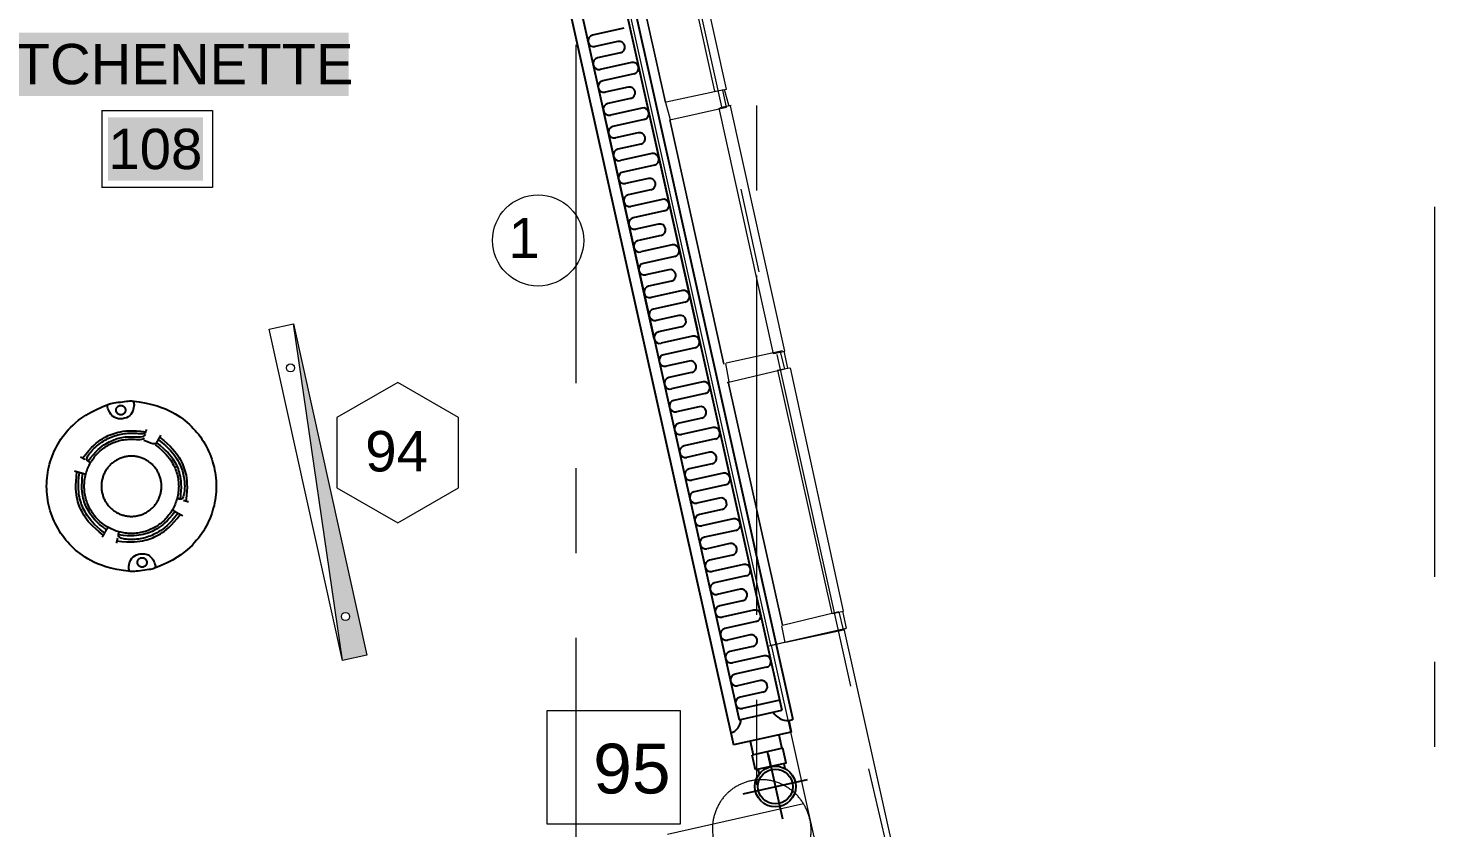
# Model space of a CAD drawing. Header units: inches. Extents: x 0.9 to 36.3, y 0.7 to 23.3.
# Drawn here: x 27.751 to 29.822, y 12.918 to 14.096 of the extents above; entities that cross this region are included whole.
import ezdxf

# ---------------------------------------------------------------- set-up
doc = ezdxf.new("R2010")
doc.units = ezdxf.units.IN
doc.layers.add('Baseboard heater', color=7, linetype='Continuous', true_color=0x581317)
doc.layers.add('PDF_Solid Fills', color=7, linetype='Continuous', true_color=0xffffff)
for name, color, linetype, lineweight, true_color in [('Boarder for name', 7, 'Continuous', 5, 0x777777), ('Lights', 7, 'Continuous', 15, 0xff0a0a), ('Numbering Baseboard Heater', 7, 'Continuous', 0, 0x581317), ('Numbering Lights', 1, 'Continuous', 15, 0xff0000), ('PDF_Geometry', 7, 'Continuous', 9, 0x777777)]:
    doc.layers.add(name, color=color, linetype=linetype, lineweight=lineweight, true_color=true_color)
doc.layers.add('Numbering receptecles', color=170, linetype='Continuous', lineweight=15)
doc.layers.add('Receptacles', color=170, linetype='Continuous', lineweight=15)
doc.layers.add('PDF_Text', color=7, linetype='Continuous')
doc.layers.add('Smoke Detector', color=104, linetype='Continuous')
doc.styles.add('PDF Arial', font='arial.ttf')
doc.styles.get("Standard").update_dxf_attribs({"font": 'arial.ttf'})

msp = doc.modelspace()

# ---------------------------------------------------------------- hatches: boundary and pattern name
at = {"layer": 'Lights', "linetype": 'ByBlock', "ltscale": 0.001, "transparency": 33554559}
h = msp.add_hatch(color=256, dxfattribs=at)
h.paths.add_polyline_path([(28.1414, 13.6606), (28.2137, 13.1645), (28.2493, 13.1724)])
h.paths.add_polyline_path([(28.224, 13.2295, -1), (28.212, 13.2295, -1)], flags=16)

# ---------------------------------------------------------------- linework, layer by layer
at = {"layer": 'Baseboard heater', "linetype": 'ByBlock', "ltscale": 0.5}
for p, q in [((28.4494, 14.5655), (28.7892, 13.0404)), ((28.5447, 14.5688), (28.8769, 13.0779)), ((28.8326, 13.1183), (28.799, 13.1108)), ((28.7976, 13.0775), (28.8606, 13.0916)), ((28.8573, 13.1062), (28.8027, 13.094)), ((28.8706, 13.0765), (28.8769, 13.0779)), ((28.8706, 13.0765), (28.8744, 13.0594)), ((28.8744, 13.0594), (28.7892, 13.0404))]:
    msp.add_line(p, q, dxfattribs=at)
at = {"layer": 'Baseboard heater', "linetype": 'ByBlock', "ltscale": 0.3}
for p, q in [((28.5357, 14.5494), (28.8606, 13.0916)), ((28.4727, 14.5354), (28.7976, 13.0775)), ((28.628, 14.0959), (28.5818, 14.0856)), ((28.6191, 14.0763), (28.5855, 14.0688)), ((28.6229, 14.0595), (28.5892, 14.052)), ((28.6392, 14.0455), (28.593, 14.0352)), ((28.643, 14.0287), (28.5967, 14.0184)), ((28.6341, 14.0091), (28.6005, 14.0016)), ((28.6378, 13.9923), (28.6042, 13.9848)), ((28.6601, 13.9913), (28.7356, 13.6524)), ((28.6726, 13.6384), (28.5977, 13.9745)), ((28.6542, 13.9783), (28.608, 13.968)), ((28.6579, 13.9615), (28.6117, 13.9512)), ((28.6491, 13.9419), (28.6155, 13.9344)), ((28.6528, 13.9251), (28.6192, 13.9176)), ((28.6692, 13.9111), (28.623, 13.9008)), ((28.6729, 13.8943), (28.6267, 13.884)), ((28.6641, 13.8746), (28.6304, 13.8671)), ((28.6678, 13.8578), (28.6342, 13.8503)), ((28.6842, 13.8438), (28.6379, 13.8335)), ((28.6879, 13.827), (28.6417, 13.8167)), ((28.679, 13.8074), (28.6454, 13.7999)), ((28.6828, 13.7906), (28.6492, 13.7831)), ((28.6991, 13.7766), (28.6529, 13.7663)), ((28.7029, 13.7598), (28.6567, 13.7495)), ((28.694, 13.7402), (28.6604, 13.7327)), ((28.6978, 13.7234), (28.6641, 13.7159)), ((28.7141, 13.7094), (28.6679, 13.6991)), ((28.7179, 13.6926), (28.6716, 13.6823)), ((28.709, 13.6729), (28.6754, 13.6655)), ((28.7127, 13.6561), (28.6791, 13.6486)), ((28.7291, 13.6421), (28.6829, 13.6318)), ((28.7328, 13.6253), (28.6866, 13.615)), ((28.724, 13.6057), (28.6904, 13.5982)), ((28.7277, 13.5889), (28.6941, 13.5814)), ((28.7441, 13.5749), (28.6979, 13.5646)), ((28.7478, 13.5581), (28.7016, 13.5478)), ((28.739, 13.5385), (28.7053, 13.531)), ((28.7427, 13.5217), (28.7091, 13.5142)), ((28.7591, 13.5077), (28.7128, 13.4974)), ((28.7628, 13.4909), (28.7166, 13.4806)), ((28.7539, 13.4713), (28.7203, 13.4638)), ((28.7577, 13.4544), (28.7241, 13.447)), ((28.774, 13.4404), (28.7278, 13.4302)), ((28.7778, 13.4236), (28.7316, 13.4133)), ((28.7689, 13.404), (28.7353, 13.3965)), ((28.7727, 13.3872), (28.7391, 13.3797)), ((28.789, 13.3732), (28.7428, 13.3629)), ((28.7928, 13.3564), (28.7465, 13.3461)), ((28.7839, 13.3368), (28.7503, 13.3293)), ((28.7876, 13.32), (28.754, 13.3125)), ((28.804, 13.306), (28.7578, 13.2957)), ((28.8077, 13.2892), (28.7615, 13.2789)), ((28.7989, 13.2696), (28.7653, 13.2621)), ((28.8026, 13.2528), (28.769, 13.2453)), ((28.819, 13.2388), (28.7728, 13.2285)), ((28.8227, 13.222), (28.7765, 13.2117)), ((28.8139, 13.2023), (28.7803, 13.1948)), ((28.8176, 13.1855), (28.784, 13.178)), ((28.834, 13.1715), (28.7877, 13.1612)), ((28.8377, 13.1547), (28.7915, 13.1444)), ((28.8288, 13.1351), (28.7952, 13.1276)), ((28.856, 13.0553), (28.8604, 13.0351)), ((28.8139, 13.0459), (28.8184, 13.0257)), ((28.8621, 13.0355), (28.8168, 13.0253)), ((28.8443, 13.0085), (28.8394, 13.0304)), ((28.867, 13.0136), (28.8621, 13.0355)), ((28.8216, 13.0035), (28.8168, 13.0253)), ((28.867, 13.0136), (28.8216, 13.0035)), ((28.8403, 13.0266), (28.8614, 12.9317)), ((28.8632, 13.0128), (28.8648, 13.0059)), ((28.8034, 12.9686), (28.8983, 12.9897)), ((28.8254, 13.0043), (28.8269, 12.9975))]:
    msp.add_line(p, q, dxfattribs=at)
at = {"layer": 'Baseboard heater', "linetype": 'ByBlock', "ltscale": 0.5}
for radius in [0.0301, 0.0256]:
    msp.add_circle((28.8509, 12.9791), radius, dxfattribs=at)
at = {"layer": 'Baseboard heater', "linetype": 'ByBlock', "ltscale": 0.3}
for centre, start, end in [((28.5836, 14.0772), 102.5621, 282.5621), ((28.621, 14.0679), 282.5621, 102.5621), ((28.5911, 14.0436), 102.5621, 282.5621), ((28.6411, 14.0371), 282.5621, 102.5621), ((28.5986, 14.01), 102.5621, 282.5621), ((28.636, 14.0007), 282.5621, 102.5621), ((28.6061, 13.9764), 102.5621, 282.5621), ((28.6561, 13.9699), 282.5621, 102.5621), ((28.6136, 13.9428), 102.5621, 282.5621), ((28.6509, 13.9335), 282.5621, 102.5621), ((28.6211, 13.9092), 102.5621, 282.5621), ((28.671, 13.9027), 282.5621, 102.5621), ((28.6286, 13.8756), 102.5621, 282.5621), ((28.6659, 13.8662), 282.5621, 102.5621), ((28.6361, 13.8419), 102.5621, 282.5621), ((28.686, 13.8354), 282.5621, 102.5621), ((28.6436, 13.8083), 102.5621, 282.5621), ((28.6809, 13.799), 282.5621, 102.5621), ((28.651, 13.7747), 102.5621, 282.5621), ((28.701, 13.7682), 282.5621, 102.5621), ((28.6585, 13.7411), 102.5621, 282.5621), ((28.6959, 13.7318), 282.5621, 102.5621), ((28.666, 13.7075), 102.5621, 282.5621), ((28.716, 13.701), 282.5621, 102.5621), ((28.6735, 13.6739), 102.5621, 282.5621), ((28.7109, 13.6645), 282.5621, 102.5621), ((28.681, 13.6402), 102.5621, 282.5621), ((28.731, 13.6337), 282.5621, 102.5621), ((28.6885, 13.6066), 102.5621, 282.5621), ((28.7259, 13.5973), 282.5621, 102.5621), ((28.696, 13.573), 102.5621, 282.5621), ((28.7459, 13.5665), 282.5621, 102.5621), ((28.7035, 13.5394), 102.5621, 282.5621), ((28.7408, 13.5301), 282.5621, 102.5621), ((28.711, 13.5058), 102.5621, 282.5621), ((28.7609, 13.4993), 282.5621, 102.5621), ((28.7185, 13.4722), 102.5621, 282.5621), ((28.7558, 13.4629), 282.5621, 102.5621), ((28.7259, 13.4386), 102.5621, 282.5621), ((28.7759, 13.432), 282.5621, 102.5621), ((28.7334, 13.4049), 102.5621, 282.5621), ((28.7708, 13.3956), 282.5621, 102.5621), ((28.7409, 13.3713), 102.5621, 282.5621), ((28.7909, 13.3648), 282.5621, 102.5621), ((28.7484, 13.3377), 102.5621, 282.5621), ((28.7858, 13.3284), 282.5621, 102.5621), ((28.7559, 13.3041), 102.5621, 282.5621), ((28.8059, 13.2976), 282.5621, 102.5621), ((28.7634, 13.2705), 102.5621, 282.5621), ((28.8008, 13.2612), 282.5621, 102.5621), ((28.7709, 13.2369), 102.5621, 282.5621), ((28.8209, 13.2304), 282.5621, 102.5621), ((28.7784, 13.2032), 102.5621, 282.5621), ((28.8157, 13.1939), 282.5621, 102.5621), ((28.7859, 13.1696), 102.5621, 282.5621), ((28.8358, 13.1631), 282.5621, 102.5621), ((28.7934, 13.136), 102.5621, 282.5621), ((28.8307, 13.1267), 282.5621, 102.5621)]:
    msp.add_arc(centre, 0.00861, start, end, dxfattribs=at)
at = {"layer": 'Baseboard heater', "linetype": 'ByBlock', "ltscale": 0.5}
for centre, radius, start, end in [((28.8009, 13.1024), 0.00861, 102.5621, 282.5621), ((28.7758, 13.0805), 0.025, 292.669, 354.7219), ((28.8695, 13.1014), 0.025, 210.4022, 272.4552)]:
    msp.add_arc(centre, radius, start, end, dxfattribs=at)
at = {"layer": 'Boarder for name', "linetype": 'ByBlock'}
for points in [[(27.8588, 13.9748), (28.0222, 13.9748), (28.0222, 13.8614), (27.8588, 13.8614)], [(27.8598, 13.8619), (27.8598, 13.9752)]]:
    msp.add_lwpolyline(points, dxfattribs=at)
at = {"layer": 'Lights', "linetype": 'ByBlock', "ltscale": 0.001}
msp.add_line((28.2137, 13.1645), (28.1414, 13.6606), dxfattribs=at)
at = {"layer": 'Lights', "linetype": 'ByBlock'}
msp.add_lwpolyline([(28.2137, 13.1645), (28.1058, 13.6527), (28.1414, 13.6606), (28.2493, 13.1724)], close=True, dxfattribs=at)
for centre in [(28.137, 13.5956), (28.218, 13.2295)]:
    msp.add_circle(centre, 0.006, dxfattribs=at)
at = {"layer": 'Numbering Baseboard Heater', "linetype": 'ByBlock', "ltscale": 0.001}
msp.add_circle((28.5016, 13.7833), 0.0671, dxfattribs=at)
at = {"layer": 'Numbering Lights', "linetype": 'ByBlock', "ltscale": 0.001}
msp.add_lwpolyline([(28.2949, 13.5741), (28.2054, 13.5225), (28.2054, 13.4192), (28.2949, 13.3676), (28.3843, 13.4192), (28.3843, 13.5225)], close=True, dxfattribs=at)
at = {"layer": 'Numbering receptecles', "linetype": 'ByBlock', "ltscale": 0.001}
msp.add_lwpolyline([(28.5148, 13.091), (28.7108, 13.091), (28.7108, 12.9237), (28.5148, 12.9237)], close=True, dxfattribs=at)
at = {"layer": 'PDF_Geometry', "linetype": 'ByBlock'}
for points in [[(28.8444, 13.1872), (28.496, 14.7522)], [(28.7719, 13.9801), (28.6635, 14.4684)], [(28.6816, 14.3632), (28.7615, 14.0033)], [(28.7604, 14.0027), (28.7788, 14.0061), (28.6988, 14.3677)], [(28.5577, 13.573), (28.5577, 14.0714)], [(28.7753, 14.0052), (28.6904, 13.9868)], [(28.6954, 13.9611), (28.7788, 13.9794), (28.7738, 14.0044)], [(28.7755, 14.0061), (28.7822, 13.9811)], [(28.6892, 13.9863), (28.6959, 13.9613)], [(28.7857, 13.982), (28.7691, 13.9787)], [(28.8485, 13.6167), (28.8651, 13.6201), (28.7851, 13.9817)], [(28.8237, 13.8568), (28.8237, 13.9818)], [(28.7679, 13.9781), (28.8479, 13.6164)], [(28.8271, 13.7369), (28.8004, 13.8586)], [(29.822, 13.2877), (29.822, 13.8327)], [(28.8237, 13.2318), (28.8237, 13.7318)], [(28.8617, 13.6208), (28.7783, 13.6025)], [(28.7801, 13.5743), (28.8651, 13.5943), (28.8584, 13.6193)], [(28.9619, 13.1268), (28.8535, 13.6151)], [(28.8636, 13.6201), (28.8686, 13.5951)], [(28.7773, 13.6019), (28.7822, 13.5753)], [(28.872, 13.5952), (28.8536, 13.5918)], [(28.8542, 13.5921), (28.9342, 13.2337)], [(28.9348, 13.234), (28.9515, 13.2374), (28.8732, 13.5957)], [(28.5577, 13.323), (28.5577, 13.448)], [(28.9446, 13.2365), (28.8613, 13.2165)], [(28.8664, 13.1916), (28.9515, 13.2099), (28.9447, 13.2366)], [(28.95, 13.2374), (28.955, 13.2124), (28.9534, 13.2107)], [(28.8602, 13.216), (28.8651, 13.191)], [(28.5577, 12.698), (28.5577, 13.198)], [(28.845, 13.1874), (28.955, 13.2124)], [(29.1622, 12.2695), (28.9522, 13.2112)], [(28.8651, 13.191), (28.8418, 13.186)], [(28.8446, 13.1872), (29.0379, 12.3205)], [(29.822, 13.0378), (29.822, 13.1627)], [(28.8237, 12.9818), (28.8237, 13.1068)], [(29.0171, 12.8835), (28.9888, 13.0052)]]:
    msp.add_lwpolyline(points, dxfattribs=at)
for points in [[(28.6089, 14.3478), (28.689, 13.9862)], [(28.6954, 13.961), (28.7753, 13.601)], [(28.7816, 13.575), (28.8617, 13.2167)]]:
    msp.add_lwpolyline(points, close=True, dxfattribs=at)
at = {"layer": 'PDF_Solid Fills', "linetype": 'ByBlock', "transparency": 33554559}
for points in [[(27.6526, 14.0892), (28.2225, 14.0892), (27.6526, 13.9958), (28.2225, 13.9958)], [(27.8684, 13.9645), (28.0083, 13.9645), (27.8684, 13.8712), (28.0083, 13.8712)]]:
    msp.add_solid(points, dxfattribs=at)
at = {"layer": 'Receptacles', "linetype": 'ByBlock'}
msp.add_lwpolyline([(28.6921, 12.909), (28.8923, 12.954)], dxfattribs=at)
msp.add_rational_spline([(28.9018, 12.9307), (28.9062, 12.9116), (28.9029, 12.8924), (28.8925, 12.8759), (28.882, 12.8594), (28.866, 12.8482), (28.8469, 12.844), (28.8065, 12.8349), (28.7694, 12.8584), (28.7603, 12.8988), (28.7512, 12.9393), (28.7742, 12.9784), (28.8146, 12.9875), (28.8531, 12.9962), (28.8927, 12.9711), (28.9018, 12.9307)], [1, 0.948448710105, 0.948448710105, 1, 0.948448710105, 0.948448710105, 1, 1, 1, 1, 1, 1, 1, 1, 1, 1], degree=3, knots=[0, 0, 0, 0, 0.79168, 0.79168, 0.79168, 1.583359, 1.583359, 1.583359, 2.583359, 2.583359, 2.583359, 3.583359, 3.583359, 3.583359, 4.583359, 4.583359, 4.583359, 4.583359], dxfattribs=at)
at = {"layer": 'Smoke Detector', "linetype": 'ByBlock'}
for points in [[(27.9003, 13.5253), (27.898, 13.5236), (27.8955, 13.5223), (27.8927, 13.5214), (27.8897, 13.5208), (27.8868, 13.5206), (27.8838, 13.5208), (27.881, 13.5214), (27.8784, 13.5224), (27.8761, 13.5238), (27.8741, 13.5256), (27.8724, 13.5276), (27.871, 13.5297), (27.8698, 13.5319), (27.8689, 13.534), (27.8682, 13.536), (27.8678, 13.5377), (27.8676, 13.5391), (27.8677, 13.5403), (27.868, 13.5412), (27.8687, 13.5419), (27.8696, 13.5424), (27.871, 13.5429), (27.8727, 13.5432), (27.8748, 13.5436), (27.8774, 13.544), (27.8802, 13.5445), (27.8833, 13.5449), (27.8865, 13.5453), (27.8897, 13.5457), (27.8928, 13.5461), (27.8957, 13.5464), (27.8982, 13.5467), (27.9004, 13.5469), (27.9022, 13.547), (27.9036, 13.5469), (27.9046, 13.5466), (27.9055, 13.5461), (27.906, 13.5453), (27.9064, 13.5442), (27.9065, 13.5428), (27.9066, 13.541), (27.9065, 13.5389), (27.9061, 13.5366), (27.9056, 13.5342), (27.9047, 13.5318), (27.9036, 13.5295), (27.9021, 13.5272)], [(27.8906, 13.5394), (27.8908, 13.5393), (27.891, 13.5391), (27.8912, 13.539), (27.8914, 13.5389), (27.8916, 13.5387), (27.8917, 13.5386), (27.8919, 13.5384), (27.8921, 13.5383), (27.8922, 13.5381), (27.8924, 13.5379), (27.8925, 13.5378), (27.8927, 13.5376), (27.8928, 13.5374), (27.8929, 13.5372), (27.893, 13.537), (27.8932, 13.5368), (27.8933, 13.5366), (27.8934, 13.5364), (27.8935, 13.5362), (27.8936, 13.536), (27.8936, 13.5358), (27.8937, 13.5356), (27.8938, 13.5354), (27.8938, 13.5352), (27.8939, 13.535), (27.894, 13.5347), (27.894, 13.5345), (27.894, 13.5343), (27.8941, 13.5341), (27.8941, 13.5338), (27.8941, 13.5336), (27.8941, 13.5334), (27.8941, 13.5332), (27.8941, 13.5329), (27.8941, 13.5327), (27.894, 13.5325), (27.894, 13.5323), (27.894, 13.532), (27.8939, 13.5318), (27.8938, 13.5316), (27.8938, 13.5314), (27.8937, 13.5312), (27.8936, 13.5309), (27.8936, 13.5307), (27.8935, 13.5305), (27.8934, 13.5303), (27.8933, 13.5301), (27.8932, 13.5299), (27.893, 13.5297), (27.8929, 13.5295), (27.8928, 13.5294), (27.8927, 13.5292), (27.8925, 13.529), (27.8924, 13.5288), (27.8922, 13.5287), (27.8921, 13.5285), (27.8919, 13.5283), (27.8917, 13.5282), (27.8916, 13.528), (27.8914, 13.5279), (27.8912, 13.5278), (27.891, 13.5276), (27.8908, 13.5275), (27.8906, 13.5274), (27.8904, 13.5273), (27.8902, 13.5272), (27.89, 13.5271), (27.8898, 13.527), (27.8896, 13.5269), (27.8894, 13.5268), (27.8892, 13.5268), (27.889, 13.5267), (27.8887, 13.5266), (27.8885, 13.5266), (27.8883, 13.5266), (27.8881, 13.5265), (27.8878, 13.5265), (27.8876, 13.5265), (27.8874, 13.5265), (27.8872, 13.5265), (27.8869, 13.5265), (27.8867, 13.5265), (27.8865, 13.5265), (27.8863, 13.5265), (27.886, 13.5266), (27.8858, 13.5266), (27.8856, 13.5266), (27.8854, 13.5267), (27.8852, 13.5268), (27.8849, 13.5268), (27.8847, 13.5269), (27.8845, 13.527), (27.8843, 13.5271), (27.8841, 13.5272), (27.8839, 13.5273), (27.8837, 13.5274), (27.8835, 13.5275), (27.8833, 13.5276), (27.8831, 13.5278), (27.883, 13.5279), (27.8828, 13.528), (27.8826, 13.5282), (27.8824, 13.5283), (27.8823, 13.5285), (27.8821, 13.5287), (27.882, 13.5288), (27.8818, 13.529), (27.8817, 13.5292), (27.8815, 13.5294), (27.8814, 13.5295), (27.8813, 13.5297), (27.8812, 13.5299), (27.8811, 13.5301), (27.881, 13.5303), (27.8809, 13.5305), (27.8808, 13.5307), (27.8807, 13.5309), (27.8806, 13.5312), (27.8805, 13.5314), (27.8805, 13.5316), (27.8804, 13.5318), (27.8804, 13.532), (27.8803, 13.5323), (27.8803, 13.5325), (27.8803, 13.5327), (27.8803, 13.5329), (27.8803, 13.5332), (27.8802, 13.5334), (27.8803, 13.5336), (27.8803, 13.5338), (27.8803, 13.5341), (27.8803, 13.5343), (27.8803, 13.5345), (27.8804, 13.5347), (27.8804, 13.535), (27.8805, 13.5352), (27.8805, 13.5354), (27.8806, 13.5356), (27.8807, 13.5358), (27.8808, 13.536), (27.8809, 13.5362), (27.881, 13.5364), (27.8811, 13.5366), (27.8812, 13.5368), (27.8813, 13.537), (27.8814, 13.5372), (27.8815, 13.5374), (27.8817, 13.5376), (27.8818, 13.5378), (27.882, 13.5379), (27.8821, 13.5381), (27.8823, 13.5383), (27.8824, 13.5384), (27.8826, 13.5386), (27.8828, 13.5387), (27.883, 13.5389), (27.8831, 13.539), (27.8833, 13.5391), (27.8835, 13.5393), (27.8837, 13.5394), (27.8839, 13.5395), (27.8841, 13.5396), (27.8843, 13.5397), (27.8845, 13.5398), (27.8847, 13.5399), (27.8849, 13.5399), (27.8852, 13.54), (27.8854, 13.5401), (27.8856, 13.5401), (27.8858, 13.5402), (27.886, 13.5402), (27.8863, 13.5402), (27.8865, 13.5403), (27.8867, 13.5403), (27.8869, 13.5403), (27.8872, 13.5403), (27.8874, 13.5403), (27.8876, 13.5403), (27.8878, 13.5403), (27.8881, 13.5402), (27.8883, 13.5402), (27.8885, 13.5402), (27.8887, 13.5401), (27.889, 13.5401), (27.8892, 13.54), (27.8894, 13.5399), (27.8896, 13.5399), (27.8898, 13.5398), (27.89, 13.5397), (27.8902, 13.5396), (27.8904, 13.5395)], [(27.8601, 13.4327), (27.8597, 13.4313), (27.8594, 13.4299), (27.8592, 13.4285), (27.8589, 13.4271), (27.8588, 13.4256), (27.8587, 13.4242), (27.8586, 13.4227), (27.8586, 13.4213), (27.8586, 13.4198), (27.8587, 13.4184), (27.8588, 13.4169), (27.8589, 13.4155), (27.8592, 13.4141), (27.8594, 13.4126), (27.8597, 13.4112), (27.8601, 13.4098), (27.8605, 13.4084), (27.8609, 13.407), (27.8614, 13.4057), (27.8619, 13.4043), (27.8625, 13.403), (27.8631, 13.4017), (27.8638, 13.4004), (27.8645, 13.3991), (27.8652, 13.3979), (27.866, 13.3967), (27.8669, 13.3955), (27.8677, 13.3943), (27.8686, 13.3932), (27.8696, 13.3921), (27.8705, 13.391), (27.8715, 13.39), (27.8726, 13.389), (27.8736, 13.388), (27.8748, 13.3871), (27.8759, 13.3862), (27.8771, 13.3853), (27.8782, 13.3845), (27.8795, 13.3837), (27.8807, 13.3829), (27.882, 13.3822), (27.8833, 13.3816), (27.8846, 13.3809), (27.8859, 13.3804), (27.8872, 13.3798), (27.8886, 13.3794), (27.89, 13.3789), (27.8914, 13.3785), (27.8928, 13.3782), (27.8942, 13.3779), (27.8956, 13.3776), (27.8971, 13.3774), (27.8985, 13.3772), (27.8999, 13.3771), (27.9014, 13.377), (27.9028, 13.377), (27.9043, 13.377), (27.9057, 13.3771), (27.9072, 13.3772), (27.9086, 13.3774), (27.9101, 13.3776), (27.9115, 13.3779), (27.9129, 13.3782), (27.9143, 13.3785), (27.9157, 13.3789), (27.9171, 13.3794), (27.9184, 13.3798), (27.9198, 13.3804), (27.9211, 13.3809), (27.9224, 13.3816), (27.9237, 13.3822), (27.925, 13.3829), (27.9262, 13.3837), (27.9274, 13.3845), (27.9286, 13.3853), (27.9298, 13.3862), (27.9309, 13.3871), (27.932, 13.388), (27.9331, 13.389), (27.9342, 13.39), (27.9352, 13.391), (27.9361, 13.3921), (27.9371, 13.3932), (27.938, 13.3943), (27.9388, 13.3955), (27.9397, 13.3967), (27.9405, 13.3979), (27.9412, 13.3991), (27.9419, 13.4004), (27.9426, 13.4017), (27.9432, 13.403), (27.9438, 13.4043), (27.9443, 13.4057), (27.9448, 13.407), (27.9452, 13.4084), (27.9456, 13.4098), (27.946, 13.4112), (27.9463, 13.4126), (27.9465, 13.4141), (27.9467, 13.4155), (27.9469, 13.4169), (27.947, 13.4184), (27.9471, 13.4198), (27.9471, 13.4213), (27.9471, 13.4227), (27.947, 13.4242), (27.9469, 13.4256), (27.9467, 13.4271), (27.9465, 13.4285), (27.9463, 13.4299), (27.946, 13.4313), (27.9456, 13.4327), (27.9452, 13.4341), (27.9448, 13.4355), (27.9443, 13.4369), (27.9438, 13.4382), (27.9432, 13.4396), (27.9426, 13.4409), (27.9419, 13.4422), (27.9412, 13.4434), (27.9405, 13.4447), (27.9397, 13.4459), (27.9388, 13.4471), (27.938, 13.4482), (27.9371, 13.4494), (27.9361, 13.4505), (27.9352, 13.4516), (27.9342, 13.4526), (27.9331, 13.4536), (27.932, 13.4546), (27.9309, 13.4555), (27.9298, 13.4564), (27.9286, 13.4573), (27.9274, 13.4581), (27.9262, 13.4589), (27.925, 13.4596), (27.9237, 13.4603), (27.9224, 13.461), (27.9211, 13.4616), (27.9198, 13.4622), (27.9184, 13.4627), (27.9171, 13.4632), (27.9157, 13.4637), (27.9143, 13.4641), (27.9129, 13.4644), (27.9115, 13.4647), (27.9101, 13.465), (27.9086, 13.4652), (27.9072, 13.4654), (27.9057, 13.4655), (27.9043, 13.4655), (27.9028, 13.4656), (27.9014, 13.4655), (27.8999, 13.4655), (27.8985, 13.4654), (27.8971, 13.4652), (27.8956, 13.465), (27.8942, 13.4647), (27.8928, 13.4644), (27.8914, 13.4641), (27.89, 13.4637), (27.8886, 13.4632), (27.8872, 13.4627), (27.8859, 13.4622), (27.8846, 13.4616), (27.8833, 13.461), (27.882, 13.4603), (27.8807, 13.4596), (27.8795, 13.4589), (27.8782, 13.4581), (27.8771, 13.4573), (27.8759, 13.4564), (27.8748, 13.4555), (27.8736, 13.4546), (27.8726, 13.4536), (27.8715, 13.4526), (27.8705, 13.4516), (27.8696, 13.4505), (27.8686, 13.4494), (27.8677, 13.4482), (27.8669, 13.4471), (27.866, 13.4459), (27.8652, 13.4447), (27.8645, 13.4434), (27.8638, 13.4422), (27.8631, 13.4409), (27.8625, 13.4396), (27.8619, 13.4382), (27.8614, 13.4369), (27.8609, 13.4355), (27.8605, 13.4341)], [(27.9054, 13.3173), (27.9077, 13.3189), (27.9102, 13.3202), (27.913, 13.3212), (27.9159, 13.3218), (27.9189, 13.322), (27.9219, 13.3218), (27.9247, 13.3212), (27.9273, 13.3202), (27.9296, 13.3187), (27.9316, 13.317), (27.9333, 13.315), (27.9347, 13.3129), (27.9359, 13.3107), (27.9368, 13.3086), (27.9374, 13.3066), (27.9379, 13.3049), (27.9381, 13.3034), (27.938, 13.3023), (27.9377, 13.3014), (27.937, 13.3007), (27.936, 13.3002), (27.9347, 13.2997), (27.933, 13.2993), (27.9309, 13.2989), (27.9283, 13.2985), (27.9255, 13.2981), (27.9224, 13.2977), (27.9192, 13.2972), (27.916, 13.2968), (27.9129, 13.2964), (27.91, 13.2961), (27.9074, 13.2959), (27.9053, 13.2957), (27.9035, 13.2956), (27.9021, 13.2957), (27.901, 13.296), (27.9002, 13.2965), (27.8997, 13.2973), (27.8993, 13.2983), (27.8991, 13.2998), (27.8991, 13.3016), (27.8992, 13.3036), (27.8996, 13.3059), (27.9001, 13.3083), (27.9009, 13.3108), (27.9021, 13.3131), (27.9036, 13.3153)], [(27.9252, 13.3074), (27.9251, 13.3072), (27.9251, 13.307), (27.925, 13.3067), (27.9249, 13.3065), (27.9248, 13.3063), (27.9247, 13.3061), (27.9246, 13.3059), (27.9245, 13.3057), (27.9244, 13.3055), (27.9243, 13.3053), (27.9241, 13.3052), (27.924, 13.305), (27.9239, 13.3048), (27.9237, 13.3046), (27.9236, 13.3045), (27.9234, 13.3043), (27.9233, 13.3041), (27.9231, 13.304), (27.9229, 13.3038), (27.9227, 13.3037), (27.9226, 13.3036), (27.9224, 13.3034), (27.9222, 13.3033), (27.922, 13.3032), (27.9218, 13.3031), (27.9216, 13.303), (27.9214, 13.3029), (27.9212, 13.3028), (27.921, 13.3027), (27.9207, 13.3026), (27.9205, 13.3026), (27.9203, 13.3025), (27.9201, 13.3024), (27.9199, 13.3024), (27.9197, 13.3024), (27.9194, 13.3023), (27.9192, 13.3023), (27.919, 13.3023), (27.9188, 13.3023), (27.9185, 13.3023), (27.9183, 13.3023), (27.9181, 13.3023), (27.9178, 13.3023), (27.9176, 13.3023), (27.9174, 13.3024), (27.9172, 13.3024), (27.917, 13.3024), (27.9167, 13.3025), (27.9165, 13.3026), (27.9163, 13.3026), (27.9161, 13.3027), (27.9159, 13.3028), (27.9157, 13.3029), (27.9155, 13.303), (27.9153, 13.3031), (27.9151, 13.3032), (27.9149, 13.3033), (27.9147, 13.3034), (27.9145, 13.3036), (27.9143, 13.3037), (27.9141, 13.3038), (27.914, 13.304), (27.9138, 13.3041), (27.9136, 13.3043), (27.9135, 13.3045), (27.9133, 13.3046), (27.9132, 13.3048), (27.913, 13.305), (27.9129, 13.3052), (27.9128, 13.3053), (27.9126, 13.3055), (27.9125, 13.3057), (27.9124, 13.3059), (27.9123, 13.3061), (27.9122, 13.3063), (27.9121, 13.3065), (27.912, 13.3067), (27.912, 13.307), (27.9119, 13.3072), (27.9118, 13.3074), (27.9118, 13.3076), (27.9117, 13.3078), (27.9117, 13.3081), (27.9117, 13.3083), (27.9116, 13.3085), (27.9116, 13.3087), (27.9116, 13.309), (27.9116, 13.3092), (27.9116, 13.3094), (27.9116, 13.3096), (27.9116, 13.3099), (27.9117, 13.3101), (27.9117, 13.3103), (27.9117, 13.3105), (27.9118, 13.3108), (27.9118, 13.311), (27.9119, 13.3112), (27.912, 13.3114), (27.912, 13.3116), (27.9121, 13.3118), (27.9122, 13.312), (27.9123, 13.3122), (27.9124, 13.3124), (27.9125, 13.3126), (27.9126, 13.3128), (27.9128, 13.313), (27.9129, 13.3132), (27.913, 13.3134), (27.9132, 13.3136), (27.9133, 13.3137), (27.9135, 13.3139), (27.9136, 13.3141), (27.9138, 13.3142), (27.914, 13.3144), (27.9141, 13.3145), (27.9143, 13.3147), (27.9145, 13.3148), (27.9147, 13.3149), (27.9149, 13.3151), (27.9151, 13.3152), (27.9153, 13.3153), (27.9155, 13.3154), (27.9157, 13.3155), (27.9159, 13.3156), (27.9161, 13.3157), (27.9163, 13.3157), (27.9165, 13.3158), (27.9167, 13.3159), (27.917, 13.3159), (27.9172, 13.316), (27.9174, 13.316), (27.9176, 13.316), (27.9178, 13.3161), (27.9181, 13.3161), (27.9183, 13.3161), (27.9185, 13.3161), (27.9188, 13.3161), (27.919, 13.3161), (27.9192, 13.3161), (27.9194, 13.316), (27.9197, 13.316), (27.9199, 13.316), (27.9201, 13.3159), (27.9203, 13.3159), (27.9205, 13.3158), (27.9207, 13.3157), (27.921, 13.3157), (27.9212, 13.3156), (27.9214, 13.3155), (27.9216, 13.3154), (27.9218, 13.3153), (27.922, 13.3152), (27.9222, 13.3151), (27.9224, 13.3149), (27.9226, 13.3148), (27.9227, 13.3147), (27.9229, 13.3145), (27.9231, 13.3144), (27.9233, 13.3142), (27.9234, 13.3141), (27.9236, 13.3139), (27.9237, 13.3137), (27.9239, 13.3136), (27.924, 13.3134), (27.9241, 13.3132), (27.9243, 13.313), (27.9244, 13.3128), (27.9245, 13.3126), (27.9246, 13.3124), (27.9247, 13.3122), (27.9248, 13.312), (27.9249, 13.3118), (27.925, 13.3116), (27.9251, 13.3114), (27.9251, 13.3112), (27.9252, 13.311), (27.9253, 13.3108), (27.9253, 13.3105), (27.9254, 13.3103), (27.9254, 13.3101), (27.9254, 13.3099), (27.9254, 13.3096), (27.9254, 13.3094), (27.9254, 13.3092), (27.9254, 13.309), (27.9254, 13.3087), (27.9254, 13.3085), (27.9254, 13.3083), (27.9254, 13.3081), (27.9253, 13.3078), (27.9253, 13.3076)]]:
    msp.add_lwpolyline(points, close=True, dxfattribs=at)
for points in [[(27.9029, 13.5469), (27.9143, 13.5454), (27.9243, 13.5437), (27.933, 13.5418), (27.9405, 13.5397), (27.9471, 13.5375), (27.9529, 13.5352), (27.9581, 13.5329), (27.9627, 13.5304), (27.9671, 13.528), (27.9711, 13.5255), (27.9749, 13.523), (27.9785, 13.5204), (27.9819, 13.5178), (27.9851, 13.5151), (27.9882, 13.5124), (27.9911, 13.5095), (27.9939, 13.5066), (27.9967, 13.5036), (27.9993, 13.5005), (28.0019, 13.4973), (28.0043, 13.494), (28.0066, 13.4906), (28.0088, 13.4872), (28.0109, 13.4837), (28.0129, 13.4801), (28.0148, 13.4765), (28.0165, 13.4728), (28.0182, 13.4691), (28.0197, 13.4653), (28.021, 13.4614), (28.0223, 13.4575), (28.0234, 13.4536), (28.0244, 13.4496), (28.0253, 13.4456), (28.026, 13.4416), (28.0266, 13.4376), (28.0271, 13.4335), (28.0274, 13.4294), (28.0276, 13.4254), (28.0277, 13.4213), (28.0276, 13.4172), (28.0274, 13.4131), (28.0271, 13.409), (28.0266, 13.405), (28.026, 13.401), (28.0253, 13.3969), (28.0244, 13.3929), (28.0234, 13.389), (28.0223, 13.385), (28.021, 13.3812), (28.0197, 13.3773), (28.0182, 13.3735), (28.0165, 13.3698), (28.0148, 13.3661), (28.0129, 13.3624), (28.0109, 13.3589), (28.0088, 13.3554), (28.0066, 13.3519), (28.0042, 13.3485), (28.0016, 13.3451), (27.9988, 13.3417), (27.9958, 13.3383), (27.9925, 13.3348), (27.9889, 13.3313), (27.985, 13.3278), (27.9807, 13.3242), (27.9757, 13.3205), (27.97, 13.3167), (27.9633, 13.3127), (27.9555, 13.3087), (27.9465, 13.3045), (27.936, 13.3002)], [(27.9021, 13.2957), (27.8909, 13.2972), (27.8811, 13.2989), (27.8725, 13.3008), (27.8651, 13.3028), (27.8585, 13.305), (27.8528, 13.3073), (27.8476, 13.3097), (27.843, 13.3121), (27.8386, 13.3146), (27.8346, 13.3171), (27.8308, 13.3196), (27.8272, 13.3221), (27.8238, 13.3247), (27.8206, 13.3274), (27.8175, 13.3302), (27.8146, 13.333), (27.8117, 13.336), (27.809, 13.339), (27.8064, 13.3421), (27.8038, 13.3453), (27.8014, 13.3486), (27.7991, 13.3519), (27.7968, 13.3554), (27.7947, 13.3589), (27.7928, 13.3624), (27.7909, 13.3661), (27.7891, 13.3698), (27.7875, 13.3735), (27.786, 13.3773), (27.7846, 13.3812), (27.7834, 13.385), (27.7823, 13.389), (27.7813, 13.3929), (27.7804, 13.3969), (27.7797, 13.401), (27.7791, 13.405), (27.7786, 13.409), (27.7783, 13.4131), (27.7781, 13.4172), (27.778, 13.4213), (27.7781, 13.4254), (27.7783, 13.4294), (27.7786, 13.4335), (27.7791, 13.4376), (27.7797, 13.4416), (27.7804, 13.4456), (27.7813, 13.4496), (27.7823, 13.4536), (27.7834, 13.4575), (27.7846, 13.4614), (27.786, 13.4653), (27.7875, 13.4691), (27.7891, 13.4728), (27.7909, 13.4765), (27.7928, 13.4801), (27.7947, 13.4837), (27.7968, 13.4872), (27.7991, 13.4907), (27.8015, 13.4941), (27.8041, 13.4975), (27.8069, 13.5009), (27.8099, 13.5043), (27.8132, 13.5077), (27.8168, 13.5112), (27.8206, 13.5148), (27.825, 13.5184), (27.83, 13.5221), (27.8358, 13.5259), (27.8425, 13.5299), (27.8504, 13.534), (27.8596, 13.5382), (27.8703, 13.5426)], [(27.8419, 13.4565), (27.8408, 13.4571), (27.8397, 13.4578), (27.8388, 13.4585), (27.8381, 13.4592), (27.8376, 13.4599), (27.8373, 13.4608), (27.8372, 13.4618), (27.8374, 13.463), (27.838, 13.4644), (27.8387, 13.4659), (27.8398, 13.4675), (27.841, 13.4693), (27.8424, 13.4711), (27.844, 13.473), (27.8457, 13.4748), (27.8475, 13.4767), (27.8493, 13.4785), (27.8512, 13.4802), (27.8531, 13.4818), (27.8552, 13.4834), (27.8572, 13.485), (27.8593, 13.4864), (27.8615, 13.4878), (27.8637, 13.4891), (27.8659, 13.4904), (27.8682, 13.4915), (27.8705, 13.4926), (27.8729, 13.4937), (27.8753, 13.4946), (27.8777, 13.4955), (27.8801, 13.4962), (27.8826, 13.497), (27.8851, 13.4976), (27.8876, 13.4981), (27.8901, 13.4986), (27.8926, 13.4989), (27.8952, 13.4992), (27.8977, 13.4995), (27.9003, 13.4996), (27.9028, 13.4996), (27.9054, 13.4996), (27.9079, 13.4995), (27.9104, 13.4994), (27.9127, 13.4992), (27.9149, 13.4991), (27.9169, 13.4991), (27.9187, 13.4991), (27.9202, 13.4992), (27.9214, 13.4995), (27.9224, 13.4998), (27.9232, 13.5004), (27.9238, 13.501), (27.9242, 13.5018), (27.9246, 13.5028), (27.925, 13.5039), (27.9253, 13.5051)], [(27.8309, 13.4628), (27.8356, 13.4688), (27.84, 13.4739), (27.844, 13.4782), (27.8477, 13.4818), (27.8511, 13.4848), (27.8544, 13.4873), (27.8574, 13.4895), (27.8603, 13.4913), (27.8632, 13.493), (27.8659, 13.4945), (27.8687, 13.4959), (27.8714, 13.4971), (27.8743, 13.4982), (27.8772, 13.4992), (27.8802, 13.5001), (27.8834, 13.5009), (27.8868, 13.5016), (27.8904, 13.5023), (27.8945, 13.5028), (27.8991, 13.5031), (27.9042, 13.5031), (27.9101, 13.5029), (27.9168, 13.5024), (27.9244, 13.5016)], [(27.938, 13.4822), (27.9431, 13.4782), (27.9474, 13.4745), (27.951, 13.4711), (27.9541, 13.468), (27.9566, 13.465), (27.9587, 13.4623), (27.9606, 13.4597), (27.9621, 13.4573), (27.9635, 13.4549), (27.9648, 13.4526), (27.966, 13.4503), (27.967, 13.448), (27.9679, 13.4458), (27.9687, 13.4437), (27.9694, 13.4415), (27.97, 13.4393), (27.9706, 13.4371), (27.971, 13.4348), (27.9715, 13.4326), (27.9718, 13.4304), (27.972, 13.4281), (27.9722, 13.4258), (27.9723, 13.4236), (27.9724, 13.4213), (27.9723, 13.419), (27.9722, 13.4167), (27.972, 13.4145), (27.9718, 13.4122), (27.9715, 13.41), (27.971, 13.4077), (27.9706, 13.4055), (27.97, 13.4033), (27.9694, 13.4011), (27.9687, 13.3989), (27.9679, 13.3968), (27.9671, 13.3947), (27.9662, 13.3926), (27.9652, 13.3905), (27.9642, 13.3885), (27.9631, 13.3865), (27.9619, 13.3846), (27.9607, 13.3827), (27.9594, 13.3808), (27.958, 13.379), (27.9566, 13.3772), (27.9551, 13.3754), (27.9536, 13.3737), (27.952, 13.3721), (27.9504, 13.3705), (27.9487, 13.369), (27.947, 13.3675), (27.9452, 13.3661), (27.9433, 13.3648), (27.9415, 13.3635), (27.9396, 13.3622), (27.9376, 13.3611), (27.9356, 13.36), (27.9336, 13.3589), (27.9315, 13.3579), (27.9295, 13.357), (27.9273, 13.3562), (27.9252, 13.3554), (27.923, 13.3547), (27.9208, 13.3541), (27.9186, 13.3536), (27.9164, 13.3531), (27.9142, 13.3527), (27.9119, 13.3523), (27.9097, 13.3521), (27.9074, 13.3519), (27.9051, 13.3518), (27.9028, 13.3517), (27.9006, 13.3518), (27.8983, 13.3519), (27.896, 13.3521), (27.8938, 13.3523), (27.8915, 13.3527), (27.8893, 13.3531), (27.8871, 13.3536), (27.8848, 13.3541), (27.8827, 13.3547), (27.8805, 13.3554), (27.8784, 13.3562), (27.8762, 13.357), (27.8741, 13.3579), (27.8721, 13.3589), (27.8701, 13.36), (27.8681, 13.3611), (27.8661, 13.3622), (27.8642, 13.3635), (27.8623, 13.3648), (27.8605, 13.3661), (27.8587, 13.3675), (27.857, 13.369), (27.8553, 13.3705), (27.8537, 13.3721), (27.8521, 13.3737), (27.8506, 13.3754), (27.8491, 13.3772), (27.8477, 13.379), (27.8463, 13.3808), (27.845, 13.3827), (27.8438, 13.3846), (27.8426, 13.3865), (27.8415, 13.3885), (27.8405, 13.3905), (27.8395, 13.3926), (27.8386, 13.3947), (27.8378, 13.3968), (27.837, 13.3989), (27.8363, 13.4011), (27.8357, 13.4033), (27.8351, 13.4055), (27.8346, 13.4077), (27.8342, 13.41), (27.8339, 13.4122), (27.8336, 13.4145), (27.8335, 13.4167), (27.8333, 13.419), (27.8333, 13.4213), (27.8333, 13.4236), (27.8335, 13.4258), (27.8336, 13.4281), (27.8339, 13.4304), (27.8342, 13.4326), (27.8346, 13.4348), (27.8351, 13.4371), (27.8357, 13.4393), (27.8363, 13.4415), (27.837, 13.4436), (27.8378, 13.4458), (27.8386, 13.4479), (27.8395, 13.45), (27.8405, 13.452), (27.8415, 13.4541), (27.8426, 13.4561), (27.8438, 13.458), (27.845, 13.4599), (27.8463, 13.4618), (27.8477, 13.4636), (27.8491, 13.4654), (27.8506, 13.4671), (27.8521, 13.4688), (27.8537, 13.4705), (27.8553, 13.472), (27.857, 13.4736), (27.8587, 13.475), (27.8605, 13.4765), (27.8623, 13.4778), (27.8642, 13.4791), (27.8661, 13.4803), (27.8681, 13.4815), (27.8701, 13.4826), (27.8721, 13.4836), (27.8741, 13.4846), (27.8762, 13.4855), (27.8784, 13.4864), (27.8805, 13.4871), (27.8827, 13.4878), (27.8848, 13.4885), (27.8871, 13.489), (27.8893, 13.4895), (27.8916, 13.4899), (27.894, 13.4902), (27.8964, 13.4904), (27.8989, 13.4906), (27.9016, 13.4906), (27.9044, 13.4906), (27.9073, 13.4905), (27.9102, 13.4904), (27.913, 13.4903), (27.9157, 13.4903), (27.918, 13.4905), (27.9199, 13.4909), (27.9213, 13.4917), (27.922, 13.4928)], [(27.8387, 13.4583), (27.8429, 13.4636), (27.8468, 13.4682), (27.8504, 13.472), (27.8537, 13.4752), (27.8568, 13.4779), (27.8596, 13.4801), (27.8624, 13.4821), (27.865, 13.4837), (27.8675, 13.4852), (27.8699, 13.4865), (27.8723, 13.4877), (27.8747, 13.4888), (27.877, 13.4898), (27.8793, 13.4906), (27.8816, 13.4914), (27.8839, 13.492), (27.8862, 13.4926), (27.8886, 13.4931), (27.891, 13.4935), (27.8935, 13.4939), (27.8961, 13.4941), (27.8987, 13.4943), (27.9015, 13.4943), (27.9044, 13.4943), (27.9075, 13.4942), (27.9106, 13.4941), (27.9136, 13.494), (27.9164, 13.4941), (27.9189, 13.4945), (27.921, 13.4951), (27.9225, 13.4962), (27.9234, 13.4978)], [(27.921, 13.4892), (27.9267, 13.487), (27.931, 13.4854), (27.9342, 13.4845), (27.9365, 13.4841), (27.938, 13.4841), (27.9389, 13.4843), (27.9395, 13.4848), (27.9398, 13.4854), (27.9402, 13.4859), (27.9405, 13.4865), (27.9408, 13.4871), (27.9412, 13.4877), (27.9415, 13.4882), (27.9418, 13.4888), (27.9422, 13.4894), (27.9425, 13.49), (27.9429, 13.4906), (27.9432, 13.4912), (27.9436, 13.4919), (27.944, 13.4926), (27.9445, 13.4934), (27.945, 13.4943), (27.9456, 13.4953), (27.9463, 13.4965)], [(27.9399, 13.4854), (27.9452, 13.4812), (27.9497, 13.4773), (27.9536, 13.4737), (27.9568, 13.4704), (27.9595, 13.4674), (27.9617, 13.4645), (27.9636, 13.4618), (27.9653, 13.4592), (27.9668, 13.4567), (27.9681, 13.4542), (27.9693, 13.4517), (27.9704, 13.4493), (27.9714, 13.4468), (27.9723, 13.4442), (27.9731, 13.4415), (27.9738, 13.4386), (27.9745, 13.4356), (27.975, 13.4323), (27.9755, 13.4287), (27.9757, 13.4247), (27.9758, 13.42), (27.9756, 13.4148), (27.9752, 13.4089), (27.9744, 13.4021)], [(27.9425, 13.4899), (27.9482, 13.4854), (27.953, 13.4812), (27.9571, 13.4774), (27.9605, 13.4739), (27.9634, 13.4706), (27.9658, 13.4675), (27.9679, 13.4646), (27.9696, 13.4618), (27.9712, 13.4591), (27.9727, 13.4565), (27.9739, 13.4539), (27.9751, 13.4514), (27.9761, 13.4489), (27.977, 13.4465), (27.9778, 13.444), (27.9785, 13.4416), (27.9791, 13.4391), (27.9797, 13.4366), (27.9801, 13.434), (27.9805, 13.4315), (27.9808, 13.429), (27.981, 13.4264), (27.9811, 13.4238), (27.9812, 13.4213), (27.9811, 13.4187), (27.981, 13.4162), (27.9808, 13.4138), (27.9805, 13.4115), (27.9802, 13.4094), (27.9797, 13.4075), (27.9792, 13.4059), (27.9786, 13.4045), (27.9779, 13.4035), (27.9772, 13.4029), (27.9763, 13.4025), (27.9754, 13.4023), (27.9744, 13.4023), (27.9733, 13.4025), (27.9721, 13.4027), (27.9708, 13.4031)], [(27.9444, 13.4933), (27.9504, 13.4885), (27.9555, 13.4842), (27.9597, 13.4801), (27.9633, 13.4764), (27.9664, 13.473), (27.9689, 13.4698), (27.971, 13.4667), (27.9729, 13.4638), (27.9746, 13.461), (27.9761, 13.4582), (27.9774, 13.4554), (27.9786, 13.4527), (27.9797, 13.4499), (27.9807, 13.447), (27.9816, 13.4439), (27.9824, 13.4408), (27.9832, 13.4374), (27.9838, 13.4337), (27.9843, 13.4296), (27.9846, 13.4251), (27.9847, 13.4199), (27.9845, 13.414), (27.984, 13.4074), (27.9831, 13.3998)], [(27.8277, 13.4647), (27.8287, 13.4641), (27.8296, 13.4636), (27.8303, 13.4632), (27.8309, 13.4628), (27.8315, 13.4625), (27.8322, 13.4621), (27.8331, 13.4615), (27.8342, 13.4609)], [(27.819, 13.4438), (27.8203, 13.4434), (27.8214, 13.4431), (27.8224, 13.4428), (27.8233, 13.4426), (27.8242, 13.4424), (27.825, 13.4421), (27.8258, 13.4419), (27.8266, 13.4417), (27.8275, 13.4415), (27.8283, 13.4413), (27.8292, 13.441), (27.8302, 13.4407), (27.8313, 13.4405), (27.8324, 13.4402), (27.8336, 13.4398), (27.8349, 13.4395)], [(27.8613, 13.3493), (27.8553, 13.3541), (27.8502, 13.3584), (27.8459, 13.3624), (27.8423, 13.3661), (27.8393, 13.3696), (27.8368, 13.3728), (27.8347, 13.3758), (27.8328, 13.3788), (27.8311, 13.3816), (27.8296, 13.3844), (27.8283, 13.3871), (27.827, 13.3899), (27.8259, 13.3927), (27.825, 13.3956), (27.8241, 13.3986), (27.8232, 13.4018), (27.8225, 13.4052), (27.8219, 13.4089), (27.8214, 13.4129), (27.8211, 13.4175), (27.821, 13.4227), (27.8212, 13.4285), (27.8217, 13.4352), (27.8226, 13.4428)], [(27.8632, 13.3527), (27.8575, 13.3572), (27.8527, 13.3613), (27.8486, 13.3652), (27.8452, 13.3687), (27.8423, 13.372), (27.8399, 13.3751), (27.8378, 13.378), (27.8361, 13.3807), (27.8345, 13.3834), (27.833, 13.3861), (27.8317, 13.3887), (27.8306, 13.3913), (27.8295, 13.394), (27.8286, 13.3968), (27.8277, 13.3997), (27.827, 13.4027), (27.8262, 13.4059), (27.8256, 13.4094), (27.8252, 13.4133), (27.8249, 13.4177), (27.8248, 13.4226), (27.825, 13.4282), (27.8255, 13.4346), (27.8263, 13.4418)], [(27.8658, 13.3571), (27.8605, 13.3614), (27.856, 13.3652), (27.8521, 13.3688), (27.8489, 13.3721), (27.8462, 13.3752), (27.844, 13.3781), (27.8421, 13.3808), (27.8404, 13.3834), (27.8389, 13.3859), (27.8376, 13.3884), (27.8364, 13.3908), (27.8353, 13.3933), (27.8343, 13.3958), (27.8334, 13.3984), (27.8326, 13.4011), (27.8319, 13.4039), (27.8312, 13.4069), (27.8307, 13.4102), (27.8302, 13.4138), (27.83, 13.4179), (27.8299, 13.4225), (27.8301, 13.4278), (27.8305, 13.4337), (27.8313, 13.4405)], [(27.967, 13.3842), (27.9628, 13.3789), (27.9589, 13.3744), (27.9553, 13.3706), (27.952, 13.3674), (27.9489, 13.3647), (27.9461, 13.3624), (27.9433, 13.3605), (27.9407, 13.3588), (27.9382, 13.3574), (27.9357, 13.356), (27.9333, 13.3548), (27.9308, 13.3537), (27.9283, 13.3527), (27.9257, 13.3519), (27.923, 13.3511), (27.9202, 13.3503), (27.9172, 13.3497), (27.9139, 13.3491), (27.9103, 13.3487), (27.9062, 13.3484), (27.9016, 13.3483), (27.8964, 13.3485), (27.8904, 13.349), (27.8837, 13.3497)], [(27.9715, 13.3817), (27.9669, 13.376), (27.9628, 13.3711), (27.959, 13.367), (27.9554, 13.3636), (27.9521, 13.3607), (27.9491, 13.3583), (27.9462, 13.3563), (27.9434, 13.3545), (27.9407, 13.3529), (27.9381, 13.3515), (27.9355, 13.3502), (27.933, 13.349), (27.9305, 13.348), (27.928, 13.3471), (27.9256, 13.3463), (27.9231, 13.3456), (27.9206, 13.345), (27.9181, 13.3445), (27.9156, 13.344), (27.9131, 13.3436), (27.9105, 13.3433), (27.908, 13.3431), (27.9054, 13.343), (27.9028, 13.3429), (27.9003, 13.343), (27.8978, 13.3431), (27.8954, 13.3433), (27.8931, 13.3436), (27.8909, 13.344), (27.889, 13.3444), (27.8874, 13.3449), (27.8861, 13.3455), (27.8851, 13.3462), (27.8844, 13.347), (27.884, 13.3478), (27.8838, 13.3487), (27.8839, 13.3497), (27.884, 13.3508), (27.8843, 13.352), (27.8846, 13.3533)], [(27.9638, 13.3861), (27.9649, 13.3854), (27.966, 13.3848), (27.967, 13.3842), (27.968, 13.3837), (27.9688, 13.3832), (27.9697, 13.3827), (27.9704, 13.3823), (27.9712, 13.3818), (27.9719, 13.3814), (27.9726, 13.381), (27.9734, 13.3806), (27.9741, 13.3801), (27.975, 13.3796), (27.9759, 13.3791), (27.9769, 13.3785), (27.978, 13.3779)], [(27.9794, 13.4008), (27.9806, 13.4004), (27.9816, 13.4002), (27.9824, 13.4), (27.9831, 13.3998), (27.9838, 13.3996), (27.9846, 13.3994), (27.9855, 13.3991), (27.9867, 13.3988)], [(27.8677, 13.3604), (27.867, 13.3592), (27.8664, 13.3581), (27.8658, 13.3571), (27.8653, 13.3562), (27.8647, 13.3553), (27.8643, 13.3545), (27.8638, 13.3537), (27.8634, 13.3529), (27.863, 13.3522), (27.8626, 13.3515), (27.8621, 13.3508), (27.8617, 13.35), (27.8612, 13.3492), (27.8607, 13.3482), (27.8601, 13.3472), (27.8594, 13.3461)], [(27.8813, 13.341), (27.8889, 13.3401), (27.8956, 13.3396), (27.9015, 13.3394), (27.9066, 13.3395), (27.9112, 13.3398), (27.9153, 13.3403), (27.9189, 13.3409), (27.9223, 13.3417), (27.9255, 13.3425), (27.9285, 13.3434), (27.9314, 13.3444), (27.9342, 13.3455), (27.937, 13.3467), (27.9398, 13.3481), (27.9425, 13.3496), (27.9454, 13.3512), (27.9483, 13.3531), (27.9513, 13.3552), (27.9546, 13.3578), (27.958, 13.3608), (27.9617, 13.3644), (27.9657, 13.3687), (27.9701, 13.3738), (27.9748, 13.3797)], [(27.8823, 13.3447), (27.882, 13.3435), (27.8817, 13.3425), (27.8815, 13.3417), (27.8813, 13.341), (27.8812, 13.3403), (27.8809, 13.3396), (27.8807, 13.3386), (27.8804, 13.3374)]]:
    msp.add_lwpolyline(points, dxfattribs=at)

# ---------------------------------------------------------------- texts
at = {"layer": 'Numbering Baseboard Heater', "linetype": 'ByBlock', "ltscale": 0.001}
msp.add_text('1', height=0.0589, dxfattribs=at).set_placement((28.458, 13.7574))
at = {"layer": 'Numbering Lights', "linetype": 'ByBlock', "ltscale": 0.001}
msp.add_text('94', height=0.05956, dxfattribs=at).set_placement((28.247, 13.4431))
at = {"layer": 'Numbering receptecles', "linetype": 'ByBlock', "ltscale": 0.001}
msp.add_text('95', height=0.0733, dxfattribs=at).set_placement((28.5827, 12.9689))
at = {"layer": 'PDF_Text', "linetype": 'ByBlock', "attachment_point": 4, "style": 'PDF Arial'}
for s, insert, char_height in [('KITCHENETTE', (27.6538, 14.0426), 0.059386), ('108', (27.8688, 13.9176), 0.05939)]:
    msp.add_mtext(s, dxfattribs=dict(at, insert=insert, char_height=char_height))

doc.saveas('drawing.dxf')
